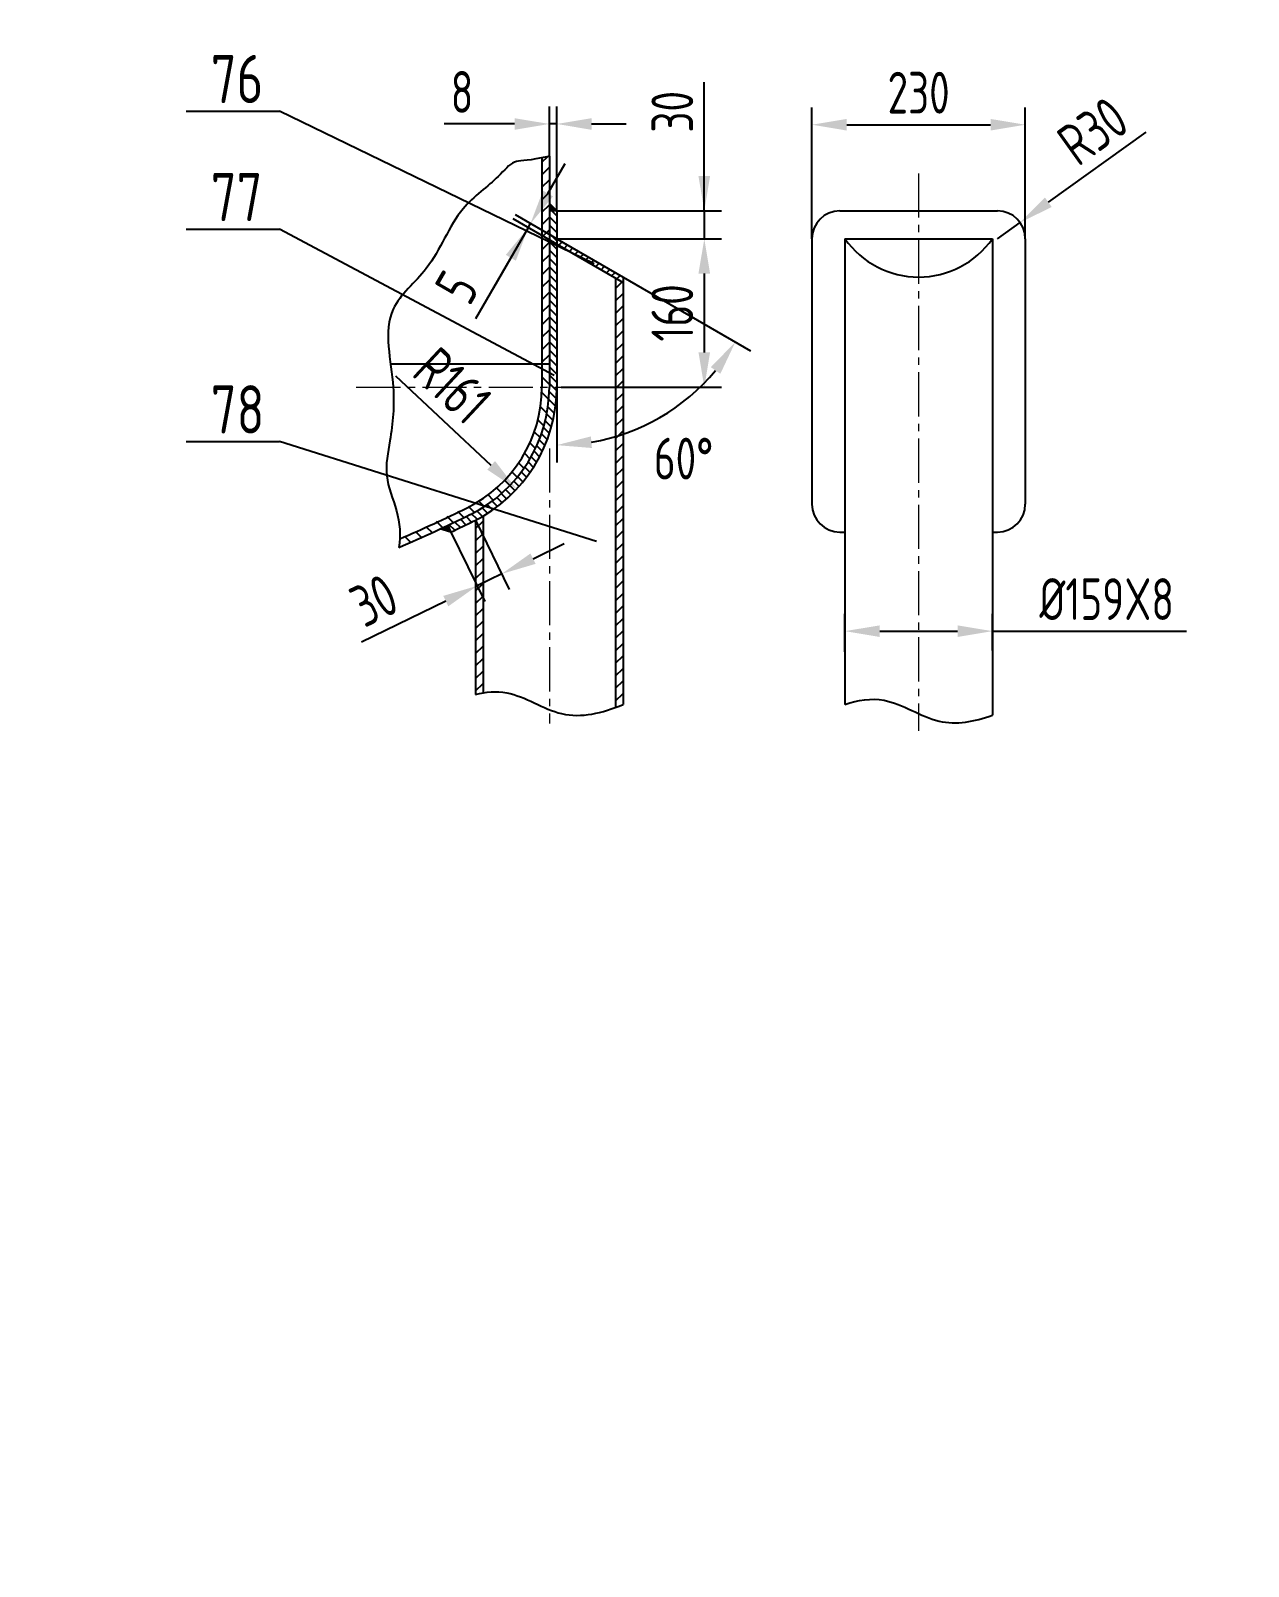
# Model space of a CAD drawing. Header units: inches. Extents: x -375 to 8535, y -477 to 12465.
# Drawn here: x 4328 to 5641, y 2937 to 4592 of the extents above; entities that cross this region are included whole.
import ezdxf

# ---------------------------------------------------------------- set-up
doc = ezdxf.new("R2010")
doc.units = ezdxf.units.IN
doc.header["$LTSCALE"] = 5
doc.linetypes.add('CENTER2', pattern=[28.575, 19.05, -3.175, 3.175, -3.175])
for name, color, linetype in [('5剖面线层', 2, 'Continuous'), ('6文字层', 3, 'Continuous'), ('7标注层', 4, 'Continuous')]:
    doc.layers.add(name, color=color, linetype=linetype)
doc.layers.add('图层1', color=1, linetype='CENTER2', lineweight=13)
doc.styles.add('PC_TEXTSTYLE', font='isocp.shx', dxfattribs={"width": 0.8, "bigfont": 'hzfs.shx'})
doc.styles.get("Standard").update_dxf_attribs({"font": 'isocp.shx', "width": 0.707, "bigfont": 'hztxt.shx'})
doc.dimstyles.new('TH_GBDIM', dxfattribs={"dimscale": 15, "dimtxt": 3, "dimasz": 2.5, "dimexe": 1.25, "dimexo": 0, "dimgap": 0.8, "dimtad": 1, "dimdec": 0, "dimzin": 0, "dimdsep": 46, "dimtxsty": 'PC_TEXTSTYLE', "dimcen": 2.5, "dimclrd": 256, "dimclre": 256, "dimclrt": 3, "dimadec": 0, "dimazin": 0, "dimtfac": 0.714286, "dimtdec": 0, "dimtmove": 0, "dimatfit": 3, "dimfxl": 0, "dimtzin": 0, "dimlwd": -1, "dimlwe": -1, "dimarcsym": 0})
doc.dimstyles.new('TH_GBDIM$2', dxfattribs={"dimscale": 15, "dimtxt": 3, "dimasz": 2.5, "dimexe": 1.25, "dimexo": 0, "dimgap": 0.8, "dimtad": 2, "dimtih": 1, "dimtoh": 1, "dimdec": 0, "dimzin": 0, "dimdsep": 46, "dimtxsty": 'PC_TEXTSTYLE', "dimcen": 2.5, "dimclrd": 256, "dimclre": 256, "dimclrt": 3, "dimadec": 0, "dimazin": 0, "dimtfac": 0.714286, "dimtdec": 0, "dimtmove": 0, "dimatfit": 3, "dimfxl": 0, "dimtzin": 0, "dimlwd": -1, "dimlwe": -1, "dimarcsym": 0})
pattern_1 = [(45, (0, -482.7375), (-6.735192, 6.735192), [])]
pattern_2 = [(45, (0, -482.7375), (-1.122532, 1.122532), []), (135, (0, -482.7375), (-1.122532, -1.122532), [])]

# ---------------------------------------------------------------- blocks, each defined once
blk = doc.blocks.new('*D1951')
at = {"layer": '6文字层'}
for p, q in [((5170.4, 4367.9), (5170.4, 4509.5)), ((5400.4, 4367.9), (5400.4, 4509.5)), ((5207.9, 4490.8), (5362.9, 4490.8))]:
    blk.add_line(p, q, dxfattribs=at)
for points in [[(5207.9, 4497), (5207.9, 4484.5), (5170.4, 4490.8)], [(5362.9, 4484.5), (5362.9, 4497), (5400.4, 4490.8)]]:
    blk.add_solid(points, dxfattribs=at)
at = {"layer": 'Defpoints', "color": 0}
for p in [(5400.4, 4490.8), (5170.4, 4367.9), (5400.4, 4367.9)]:
    blk.add_point(p, dxfattribs=at)
at = {"layer": '6文字层', "color": 3, "insert": (5285.4, 4525.3), "char_height": 45, "attachment_point": 5, "style": 'PC_TEXTSTYLE'}
blk.add_mtext('230', dxfattribs=at)
blk = doc.blocks.new('*D1952')
at = {"layer": '6文字层'}
for p, q in [((5425.3, 4407.2), (5530.9, 4482.8)), ((5370.4, 4367.9), (5394.8, 4385.3))]:
    blk.add_line(p, q, dxfattribs=at)
blk.add_solid([(5421.6, 4412.3), (5428.9, 4402.1), (5394.8, 4385.3)], dxfattribs=at)
at = {"layer": 'Defpoints', "color": 0}
for p in [(5394.8, 4385.3), (5370.4, 4367.9)]:
    blk.add_point(p, dxfattribs=at)
at = {"layer": '6文字层', "color": 3, "insert": (5473.2, 4484), "char_height": 45, "attachment_point": 5, "rotation": 35.6092, "style": 'PC_TEXTSTYLE'}
blk.add_mtext('R30', dxfattribs=at)
blk = doc.blocks.new('*D1953')
at = {"layer": '6文字层'}
for p, q in [((5205.9, 3922.5), (5205.9, 3963.6)), ((5364.9, 3924.1), (5364.9, 3963.6)), ((5243.4, 3944.9), (5327.4, 3944.9)), ((5364.9, 3944.9), (5574.1, 3944.9))]:
    blk.add_line(p, q, dxfattribs=at)
for points in [[(5243.4, 3951.1), (5243.4, 3938.6), (5205.9, 3944.9)], [(5327.4, 3938.6), (5327.4, 3951.1), (5364.9, 3944.9)]]:
    blk.add_solid(points, dxfattribs=at)
at = {"layer": 'Defpoints', "color": 0}
for p in [(5364.9, 3944.9), (5364.9, 3924.1), (5205.9, 3922.5)]:
    blk.add_point(p, dxfattribs=at)
at = {"layer": '6文字层', "color": 3, "insert": (5488.2, 3979.4), "char_height": 45, "attachment_point": 5, "style": 'PC_TEXTSTYLE'}
blk.add_mtext('%%C159X8', dxfattribs=at)
blk = doc.blocks.new('*D1954')
at = {"layer": '6文字层'}
for p, q in [((5054.3, 4397.9), (5054.3, 4536.5)), ((5054.3, 4435.4), (5054.3, 4472.9)), ((4895.2, 4397.9), (5073, 4397.9)), ((5054.3, 4397.9), (5054.3, 4367.9)), ((4895.2, 4367.9), (5073, 4367.9)), ((5054.3, 4330.4), (5054.3, 4292.9))]:
    blk.add_line(p, q, dxfattribs=at)
for points in [[(5048, 4435.4), (5060.5, 4435.4), (5054.3, 4397.9)], [(5060.5, 4330.4), (5048, 4330.4), (5054.3, 4367.9)]]:
    blk.add_solid(points, dxfattribs=at)
at = {"layer": 'Defpoints', "color": 0}
for p in [(4895.2, 4397.9), (4895.2, 4367.9), (5054.3, 4367.9)]:
    blk.add_point(p, dxfattribs=at)
at = {"layer": '6文字层', "color": 3, "insert": (5019.8, 4504.7), "char_height": 45, "attachment_point": 5, "rotation": 90, "style": 'PC_TEXTSTYLE'}
blk.add_mtext('30', dxfattribs=at)
blk = doc.blocks.new('*D1955')
at = {"layer": '6文字层'}
for p, q in [((4807.7, 4064.6), (4844, 3989.7)), ((4781.1, 4051.7), (4817.5, 3976.8)), ((4869.6, 4023), (4903.3, 4039.4)), ((4835.8, 4006.6), (4809.3, 3993.7)), ((4775.5, 3977.3), (4684.6, 3933.1))]:
    blk.add_line(p, q, dxfattribs=at)
for points in [[(4866.8, 4028.6), (4872.3, 4017.4), (4835.8, 4006.6)], [(4778.3, 3971.7), (4772.8, 3982.9), (4809.3, 3993.7)]]:
    blk.add_solid(points, dxfattribs=at)
at = {"layer": 'Defpoints', "color": 0}
for p in [(4807.7, 4064.6), (4781.1, 4051.7), (4809.3, 3993.7)]:
    blk.add_point(p, dxfattribs=at)
at = {"layer": '6文字层', "color": 3, "insert": (4698.1, 3978), "char_height": 45, "attachment_point": 5, "rotation": 25.9208, "style": 'PC_TEXTSTYLE'}
blk.add_mtext('30', dxfattribs=at)
blk = doc.blocks.new('*D1958')
at = {"layer": '6文字层'}
for p, q in [((4887.2, 4456.8), (4887.2, 4510.3)), ((4895.2, 4397.9), (4895.2, 4510.3)), ((4849.7, 4491.6), (4773.8, 4491.6)), ((4895.2, 4491.6), (4887.2, 4491.6)), ((4932.7, 4491.6), (4970.2, 4491.6))]:
    blk.add_line(p, q, dxfattribs=at)
for points in [[(4849.7, 4485.3), (4849.7, 4497.8), (4887.2, 4491.6)], [(4932.7, 4497.8), (4932.7, 4485.3), (4895.2, 4491.6)]]:
    blk.add_solid(points, dxfattribs=at)
at = {"layer": 'Defpoints', "color": 0}
for p in [(4887.2, 4491.6), (4887.2, 4456.8), (4895.2, 4397.9)]:
    blk.add_point(p, dxfattribs=at)
at = {"layer": '6文字层', "color": 3, "insert": (4793, 4526.1), "char_height": 45, "attachment_point": 5, "style": 'PC_TEXTSTYLE'}
blk.add_mtext('8', dxfattribs=at)
blk = doc.blocks.new('*D1959')
at = {"layer": '6文字层'}
for p, q in [((4966.7, 4326.6), (5104.1, 4247.2)), ((4895.2, 4207.8), (4895.2, 4126.6))]:
    blk.add_line(p, q, dxfattribs=at)
blk.add_arc((4895.2, 4367.9), 222.5, 279.6685, 320.3315, dxfattribs=at)
for points in [[(5071.6, 4222.3), (5061.3, 4229.4), (5087.8, 4256.6)], [(4932, 4154.8), (4933.1, 4142.3), (4895.2, 4145.4)]]:
    blk.add_solid(points, dxfattribs=at)
at = {"layer": 'Defpoints', "color": 0}
for p in [(4895.2, 4397.9), (4895.2, 4367.9), (4966.7, 4326.6), (4895.2, 4207.8), (4971.3, 4158.8)]:
    blk.add_point(p, dxfattribs=at)
at = {"layer": '6文字层', "color": 3, "insert": (5032, 4130.9), "char_height": 45, "attachment_point": 5, "style": 'PC_TEXTSTYLE'}
blk.add_mtext('60%%D', dxfattribs=at)
blk = doc.blocks.new('*D1960')
at = {"layer": '6文字层'}
for p, q in [((4885.7, 4416.6), (4904.4, 4449.1)), ((4895.2, 4362.1), (4848.2, 4389.2)), ((4897.7, 4366.4), (4850.7, 4393.5)), ((4864.4, 4379.8), (4807.7, 4281.6)), ((4864.4, 4379.8), (4866.9, 4384.2)), ((4845.7, 4347.4), (4826.9, 4314.9))]:
    blk.add_line(p, q, dxfattribs=at)
for points in [[(4880.3, 4419.8), (4891.1, 4413.5), (4866.9, 4384.2)], [(4851.1, 4344.2), (4840.3, 4350.5), (4864.4, 4379.8)]]:
    blk.add_solid(points, dxfattribs=at)
at = {"layer": 'Defpoints', "color": 0}
for p in [(4866.9, 4384.2), (4895.2, 4362.1), (4897.7, 4366.4)]:
    blk.add_point(p, dxfattribs=at)
at = {"layer": '6文字层', "color": 3, "insert": (4787.5, 4315.5), "char_height": 45, "attachment_point": 5, "rotation": 60, "style": 'PC_TEXTSTYLE'}
blk.add_mtext('5', dxfattribs=at)
blk = doc.blocks.new('*D1961')
at = {"layer": '6文字层'}
for p, q in [((4895.2, 4367.9), (5073, 4367.9)), ((5054.3, 4330.4), (5054.3, 4245.4)), ((4899.8, 4207.9), (5073, 4207.9))]:
    blk.add_line(p, q, dxfattribs=at)
for points in [[(5060.5, 4330.4), (5048, 4330.4), (5054.3, 4367.9)], [(5048, 4245.4), (5060.5, 4245.4), (5054.3, 4207.9)]]:
    blk.add_solid(points, dxfattribs=at)
at = {"layer": 'Defpoints', "color": 0}
for p in [(4895.2, 4367.9), (4899.8, 4207.9), (5054.3, 4207.9)]:
    blk.add_point(p, dxfattribs=at)
at = {"layer": '6文字层', "color": 3, "insert": (5019.8, 4287.9), "char_height": 45, "attachment_point": 5, "rotation": 90, "style": 'PC_TEXTSTYLE'}
blk.add_mtext('160', dxfattribs=at)
blk = doc.blocks.new('*D1962')
at = {"layer": '6文字层'}
blk.add_line((4824.5, 4123.6), (4721.6, 4219.6), dxfattribs=at)
blk.add_solid([(4820.2, 4119), (4828.7, 4128.2), (4851.9, 4098)], dxfattribs=at)
at = {"layer": 'Defpoints', "color": 0}
for p in [(4734.2, 4207.8), (4851.9, 4098)]:
    blk.add_point(p, dxfattribs=at)
at = {"layer": '6文字层', "color": 3, "insert": (4782.8, 4209.6), "char_height": 45, "attachment_point": 5, "rotation": 317.0007, "style": 'PC_TEXTSTYLE'}
blk.add_mtext('R161', dxfattribs=at)

msp = doc.modelspace()

# ---------------------------------------------------------------- hatches: boundary and pattern name
at = {"layer": '5剖面线层'}
h = msp.add_hatch(dxfattribs=at)
h.set_pattern_fill('ANSI31', color=256, scale=3, style=0)
h.set_pattern_definition(pattern_1)
h.paths.add_polyline_path([(4879.2, 4232.9), (4887.2, 4232.9), (4887.2, 4364.4), (4879.2, 4368.3)])
edge = h.paths.add_edge_path()
edge.add_line((4887.2, 4364.4), (4887.2, 4456.8))
edge.add_spline(control_points=[(4887.2, 4456.8), (4884.2, 4456.1), (4881.6, 4455.5), (4879.2, 4455.1)], knot_values=[9.134171, 9.134171, 9.134171, 9.134171, 13.096249, 13.096249, 13.096249, 13.096249], degree=3, periodic=0)
edge.add_line((4879.2, 4455.1), (4879.2, 4368.3))
edge.add_line((4879.2, 4368.3), (4887.2, 4364.4))
h.paths.add_polyline_path([(4509.2, 4235.9), (4583.8, 4235.9), (4583.8, 4131.9), (4509.2, 4131.9)], flags=24)
h.paths.add_polyline_path([(4509.2, 4464.9), (4583.8, 4464.9), (4583.8, 4360.9), (4509.2, 4360.9)], flags=24)
h.paths.add_polyline_path([(4509.2, 4592.1), (4583.9, 4592.1), (4583.9, 4488.1), (4509.2, 4488.1)], flags=24)
h.paths.add_polyline_path([(4776.3, 4277.2), (4850.7, 4207.8), (4789.3, 4142), (4715, 4211.4)], flags=24)
h.paths.add_polyline_path([(4974.8, 4247.8), (4974.8, 4327.9), (5064.8, 4327.9), (5064.8, 4247.8)], flags=24)
h.paths.add_polyline_path([(4739.3, 4322), (4757.7, 4354), (4835.7, 4309), (4817.2, 4277)], flags=24)
h.paths.add_polyline_path([(4990.1, 4175.9), (5073.8, 4175.9), (5073.8, 4085.9), (4990.1, 4085.9)], flags=24)
h.paths.add_polyline_path([(4774.5, 4571.1), (4811.4, 4571.1), (4811.4, 4481.1), (4774.5, 4481.1)], flags=24)
h.paths.add_polyline_path([(4650.5, 4004.9), (4706.4, 4032.1), (4745.7, 3951.1), (4689.9, 3924)], flags=24)
h.paths.add_polyline_path([(4974.8, 4473.6), (4974.8, 4535.7), (5064.8, 4535.7), (5064.8, 4473.6)], flags=24)
h.paths.add_polyline_path([(5403.1, 4024.4), (5573.4, 4024.4), (5573.4, 3934.4), (5403.1, 3934.4)], flags=24)
h.paths.add_polyline_path([(5410.1, 4494.1), (5484, 4547), (5536.4, 4473.8), (5462.5, 4420.9)], flags=24)
h.paths.add_polyline_path([(5241.7, 4570.3), (5329, 4570.3), (5329, 4480.3), (5241.7, 4480.3)], flags=24)
h.paths.add_polyline_path([(4167.8, 4166.4), (4242.4, 4166.4), (4242.4, 4062.4), (4167.8, 4062.4)], flags=24)
h.paths.add_polyline_path([(4167.8, 4267.3), (4246.8, 4267.3), (4246.8, 4163.3), (4167.8, 4163.3)], flags=24)
h.paths.add_polyline_path([(4074.1, 4413.7), (4074.1, 4413.7), (4074.1, 4413.7), (4074.1, 4413.7)], flags=24)
h = msp.add_hatch(dxfattribs=at)
h.set_pattern_fill('ANSI31', color=256, scale=3.75, angle=90, style=0)
h.set_pattern_definition([(135, (0, -482.738), (-8.41899, -8.41899), [])])
h.paths.add_polyline_path([(4887.2, 4207.9), (4887.2, 4223.3), (4879.2, 4227.6), (4879.2, 4207.9)])
h.paths.add_polyline_path([(4887.2, 4207.8), (4887.2, 4207.9), (4879.2, 4207.9), (4879.2, 4207.8, -0.266501), (4807.3, 4082.7), (4817.4, 4079.5, 0.254103)])
edge = h.paths.add_edge_path()
edge.add_line((4817.4, 4079.5), (4807.3, 4082.7))
edge.add_arc((4734.2, 4207.8), 145, 296.3878, 300.3097, ccw=False)
edge.add_arc((4154.2, 5376.9), 1450, 293.2243, 296.3878, ccw=False)
edge.add_spline(control_points=[(4725.9, 4044.4), (4725.8, 4041.3), (4725.4, 4038.2), (4724.8, 4035.2)], knot_values=[510.745066, 510.745066, 510.745066, 510.745066, 520.024904, 520.024904, 520.024904, 520.024904], degree=3, periodic=0)
edge.add_arc((4154.2, 5376.9), 1458, 293.0409, 296.3878)
edge.add_arc((4734.2, 4207.8), 153, 296.3878, 302.9709)
h.paths.add_polyline_path([(4509.2, 4235.9), (4583.8, 4235.9), (4583.8, 4131.9), (4509.2, 4131.9)], flags=24)
h.paths.add_polyline_path([(4509.2, 4464.9), (4583.8, 4464.9), (4583.8, 4360.9), (4509.2, 4360.9)], flags=24)
h.paths.add_polyline_path([(4509.2, 4592.1), (4583.9, 4592.1), (4583.9, 4488.1), (4509.2, 4488.1)], flags=24)
h.paths.add_polyline_path([(4776.3, 4277.2), (4850.7, 4207.8), (4789.3, 4142), (4715, 4211.4)], flags=24)
h.paths.add_polyline_path([(4974.8, 4247.8), (4974.8, 4327.9), (5064.8, 4327.9), (5064.8, 4247.8)], flags=24)
h.paths.add_polyline_path([(4739.3, 4322), (4757.7, 4354), (4835.7, 4309), (4817.2, 4277)], flags=24)
h.paths.add_polyline_path([(4990.1, 4175.9), (5073.8, 4175.9), (5073.8, 4085.9), (4990.1, 4085.9)], flags=24)
h.paths.add_polyline_path([(4650.5, 4004.9), (4706.4, 4032.1), (4745.7, 3951.1), (4689.9, 3924)], flags=24)
h.paths.add_polyline_path([(5403.1, 4024.4), (5573.4, 4024.4), (5573.4, 3934.4), (5403.1, 3934.4)], flags=24)
h.paths.add_polyline_path([(5410.1, 4494.1), (5484, 4547), (5536.4, 4473.8), (5462.5, 4420.9)], flags=24)
h.paths.add_polyline_path([(4167.8, 4166.4), (4242.4, 4166.4), (4242.4, 4062.4), (4167.8, 4062.4)], flags=24)
h.paths.add_polyline_path([(4167.8, 4267.3), (4246.8, 4267.3), (4246.8, 4163.3), (4167.8, 4163.3)], flags=24)
h.paths.add_polyline_path([(4074.1, 4413.7), (4074.1, 4413.7), (4074.1, 4413.7), (4074.1, 4413.7)], flags=24)
h.paths.add_polyline_path([(5241.7, 4570.3), (5329, 4570.3), (5329, 4480.3), (5241.7, 4480.3)], flags=24)
h.paths.add_polyline_path([(4774.5, 4571.1), (4811.4, 4571.1), (4811.4, 4481.1), (4774.5, 4481.1)], flags=24)
h.paths.add_polyline_path([(4974.8, 4473.6), (4974.8, 4535.7), (5064.8, 4535.7), (5064.8, 4473.6)], flags=24)
h = msp.add_hatch(dxfattribs=at)
h.set_pattern_fill('ANSI31', color=256, scale=3, style=0)
h.set_pattern_definition(pattern_1)
edge = h.paths.add_edge_path()
edge.add_line((4958.7, 4325.4), (4958.7, 3862.6))
edge.add_spline(control_points=[(4958.7, 3862.6), (4961.3, 3863.6), (4964, 3864.6), (4966.7, 3865.7)], knot_values=[235.547772, 235.547772, 235.547772, 235.547772, 243.66494, 243.66494, 243.66494, 243.66494], degree=3, periodic=0)
edge.add_line((4966.7, 3865.7), (4966.7, 4320.8))
edge.add_line((4966.7, 4320.8), (4958.7, 4325.4))
edge = h.paths.add_edge_path()
edge.add_arc((4734.2, 4207.8), 161, 297.1629, 300.4118, ccw=False)
edge.add_line((4807.7, 4064.6), (4807.7, 3876.5))
edge.add_spline(control_points=[(4807.7, 3876.5), (4810.3, 3877.2), (4813, 3877.8), (4815.7, 3878.3)], knot_values=[76.839717, 76.839717, 76.839717, 76.839717, 85.061117, 85.061117, 85.061117, 85.061117], degree=3, periodic=0)
edge.add_line((4815.7, 3878.3), (4815.7, 4069))
h.paths.add_polyline_path([(4509.2, 4235.9), (4583.8, 4235.9), (4583.8, 4131.9), (4509.2, 4131.9)], flags=24)
h.paths.add_polyline_path([(4509.2, 4464.9), (4583.8, 4464.9), (4583.8, 4360.9), (4509.2, 4360.9)], flags=24)
h.paths.add_polyline_path([(4776.3, 4277.2), (4850.7, 4207.8), (4789.3, 4142), (4715, 4211.4)], flags=24)
h.paths.add_polyline_path([(4974.8, 4247.8), (4974.8, 4327.9), (5064.8, 4327.9), (5064.8, 4247.8)], flags=24)
h.paths.add_polyline_path([(4990.1, 4175.9), (5073.8, 4175.9), (5073.8, 4085.9), (4990.1, 4085.9)], flags=24)
h.paths.add_polyline_path([(4650.5, 4004.9), (4706.4, 4032.1), (4745.7, 3951.1), (4689.9, 3924)], flags=24)
h.paths.add_polyline_path([(5403.1, 4024.4), (5573.4, 4024.4), (5573.4, 3934.4), (5403.1, 3934.4)], flags=24)
h.paths.add_polyline_path([(3257.6, -304.2), (3484.6, -304.2), (3484.6, -386.6), (3257.6, -386.6)], flags=24)
h.paths.add_polyline_path([(3257.6, -394.4), (3386.3, -394.4), (3386.3, -476.6), (3257.6, -476.6)], flags=24)
h.paths.add_polyline_path([(5957.6, 4255.6), (6090.8, 4255.6), (6090.8, 4173.4), (5957.6, 4173.4)], flags=24)
h.paths.add_polyline_path([(5957.6, 4165.6), (6090.8, 4165.6), (6090.8, 4083.4), (5957.6, 4083.4)], flags=24)
h.paths.add_polyline_path([(5957.6, 4075.6), (6090.8, 4075.6), (6090.8, 3993.4), (5957.6, 3993.4)], flags=24)
h.paths.add_polyline_path([(5957.6, 3985.6), (6090.8, 3985.6), (6090.8, 3903.4), (5957.6, 3903.4)], flags=24)
h.paths.add_polyline_path([(5718.9, 4252.9), (5807.5, 4252.9), (5807.5, 4170.7), (5718.9, 4170.7)], flags=24)
h.paths.add_polyline_path([(5718.9, 4162.9), (5807.5, 4162.9), (5807.5, 4080.7), (5718.9, 4080.7)], flags=24)
h.paths.add_polyline_path([(5718.9, 4072.9), (5811.9, 4072.9), (5811.9, 3990.7), (5718.9, 3990.7)], flags=24)
h.paths.add_polyline_path([(5718.9, 3982.9), (5807.5, 3982.9), (5807.5, 3900.7), (5718.9, 3900.7)], flags=24)
h.paths.add_polyline_path([(5718.9, 3892.9), (5807.5, 3892.9), (5807.5, 3810.7), (5718.9, 3810.7)], flags=24)
h.paths.add_polyline_path([(5718.9, 3802.9), (5798.5, 3802.9), (5798.5, 3720.7), (5718.9, 3720.7)], flags=24)
h.paths.add_polyline_path([(4739.3, 4322), (4757.7, 4354), (4835.7, 4309), (4817.2, 4277)], flags=24)
h = msp.add_hatch(dxfattribs=at)
h.set_pattern_fill('ANSI37', color=256, scale=0.5, style=0)
h.set_pattern_definition(pattern_2)
h.paths.add_polyline_path([(4887.2, 4405.9), (4887.2, 4397.9), (4895.2, 4397.9)])
h = msp.add_hatch(dxfattribs=at)
h.set_pattern_fill('ANSI31', color=256, scale=2, angle=90, style=0)
h.set_pattern_definition([(135, (0, -482.7375), (-4.490128, -4.490128), [])])
h.paths.add_polyline_path([(4887.2, 4364.4), (4887.2, 4232.9), (4887.2, 4223.3), (4887.2, 4207.9), (4895.2, 4207.9), (4895.2, 4360.5)])
h.paths.add_polyline_path([(4895.2, 4360.5), (4895.2, 4362.1), (4895.2, 4367.9), (4895.2, 4397.9), (4887.2, 4397.9), (4887.2, 4364.4)])
h.paths.add_polyline_path([(4817.4, 4079.5), (4827.2, 4076.4, 0.24339), (4895.2, 4207.8), (4895.2, 4207.9), (4887.2, 4207.9), (4887.2, 4207.8, -0.254103)])
h.paths.add_polyline_path([(4802.2, 4070.8, -0.004668), (4777.7, 4058.9), (4781.1, 4051.7, 0.004668), (4805.7, 4063.6, 0.003382), (4807.7, 4064.6, 0.035445), (4827.2, 4076.4), (4817.4, 4079.5, -0.028732)])
h = msp.add_hatch(dxfattribs=at)
h.set_pattern_fill('ANSI31', color=256, scale=2, style=0)
h.set_pattern_definition([(45, (0, -482.7375), (-4.490128, 4.490128), [])])
h.paths.add_polyline_path([(4966.7, 4320.8), (4966.7, 4326.6), (4895.2, 4367.9), (4895.2, 4362.1)])
h.paths.add_polyline_path([(4974.8, 4247.8), (4974.8, 4327.9), (5064.8, 4327.9), (5064.8, 4247.8)], flags=24)
h = msp.add_hatch(dxfattribs=at)
h.set_pattern_fill('ANSI37', color=256, scale=0.5, style=0)
h.set_pattern_definition(pattern_2)
h.paths.add_polyline_path([(4769.2, 4055), (4781.1, 4051.7), (4777.7, 4058.9, -0.001597)])

# ---------------------------------------------------------------- linework, layer by layer
for p, q in [((4495.5, 4505.4), (4596.3, 4505.4)), ((4879.2, 4455.1), (4879.2, 4207.8)), ((4887.2, 4456.8), (4887.2, 4207.8)), ((4895.2, 4397.9), (4887.2, 4405.9)), ((4895.2, 4397.9), (4887.2, 4397.9)), ((4895.2, 4397.9), (4895.2, 4207.8)), ((5200.4, 4397.9), (5370.4, 4397.9)), ((4495.5, 4378.2), (4596.3, 4378.2)), ((4895.2, 4367.9), (4966.7, 4326.6)), ((4895.2, 4362.1), (4966.7, 4320.8)), ((5170.4, 4367.9), (5170.4, 4081.7)), ((5205.9, 4367.9), (5205.9, 3865.8)), ((5205.9, 4367.9), (5364.9, 4367.9)), ((5364.9, 4367.9), (5364.9, 3854.3)), ((5400.4, 4367.9), (5400.4, 4081.7)), ((4958.7, 4325.4), (4958.7, 3862.6)), ((4966.7, 4326.6), (4966.7, 3865.7)), ((4716, 4232.9), (4887.2, 4232.9)), ((4495.5, 4149.2), (4596.3, 4149.2)), ((4777.7, 4058.9), (4781.1, 4051.7)), ((4807.7, 4064.6), (4807.7, 3876.5)), ((4815.7, 4069), (4815.7, 3878.3)), ((4781.1, 4051.7), (4769.2, 4055)), ((5200.4, 4051.7), (5205.9, 4051.7)), ((5364.9, 4051.7), (5370.4, 4051.7))]:
    msp.add_line(p, q)
for centre, radius, start, end in [((5200.4, 4367.9), 30, 90, 180), ((5370.4, 4367.9), 30, 0, 90), ((5285.4, 4423.8), 97.2, 215.1186, 324.8814), ((4734.2, 4207.8), 145, 296.3878, 0), ((4734.2, 4207.8), 153, 296.3878, 0), ((4734.2, 4207.8), 161, 296.3878, 0), ((4154.2, 5376.9), 1450, 293.2243, 296.3878), ((5200.4, 4081.7), 30, 180, 270), ((5370.4, 4081.7), 30, 270, 0), ((4154.2, 5376.9), 1458, 293.0409, 296.3878), ((4154.2, 5376.9), 1466, 295.3179, 296.3878)]:
    msp.add_arc(centre, radius, start, end)
at = {"layer": '6文字层'}
for p, q in [((4935.5, 4341), (4596.3, 4505.4)), ((4892.4, 4220.5), (4596.3, 4378.2)), ((4938.2, 4041.4), (4596.3, 4149.2))]:
    msp.add_line(p, q, dxfattribs=at)
for points, knots in [([(4887.2, 4456.8), (4884, 4456.1), (4862, 4451.3), (4848.1, 4453.9), (4830.8, 4431), (4783.7, 4398.7), (4764.5, 4337.5), (4701.8, 4289.2), (4722.8, 4215.1), (4717.3, 4157.1), (4707.7, 4111.4), (4724.5, 4075.2), (4727.3, 4048.1), (4724.8, 4035.2)], [9.134171, 9.134171, 9.134171, 9.134171, 13.373675, 42.46175, 75.722891, 129.264392, 204.906811, 261.453635, 345.545912, 403.402901, 441.293023, 480.46182, 520.024904, 520.024904, 520.024904, 520.024904]), ([(4807.7, 3876.5), (4818.9, 3879.5), (4850.8, 3882.2), (4901.7, 3845.6), (4944, 3856.7), (4966.7, 3865.7)], [76.839717, 76.839717, 76.839717, 76.839717, 111.484217, 174.792353, 243.66494, 243.66494, 243.66494, 243.66494]), ([(5205.9, 3865.8), (5220, 3870.7), (5255, 3876.2), (5305.9, 3839.5), (5345.3, 3847.3), (5364.9, 3854.3)], [67.800492, 67.800492, 67.800492, 67.800492, 111.484217, 174.792353, 234.752746, 234.752746, 234.752746, 234.752746])]:
    msp.add_open_spline(points, degree=3, knots=knots, dxfattribs=at)
at = {"layer": '图层1', "ltscale": 0.5}
for p, q in [((5285.4, 4438.3), (5285.4, 3837.5)), ((4678.9, 4207.9), (4899.8, 4207.9)), ((4887.2, 4141.8), (4887.2, 3845.5))]:
    msp.add_line(p, q, dxfattribs=at)

# ---------------------------------------------------------------- texts
at = {"layer": '7标注层', "char_height": 52, "attachment_point": 1}
for s, insert in [('{\\W0.85;76}', (4522.2, 4566.1)), ('{\\W0.85;77}', (4522.2, 4438.9)), ('{\\W0.85;78}', (4522.2, 4209.9))]:
    msp.add_mtext(s, dxfattribs=dict(at, insert=insert))

# ---------------------------------------------------------------- dimensions: what is measured, and where the dimension line sits
at = {"layer": '6文字层'}
for base, p1, p2, text, picture, middle in [((4887.2, 4491.6), (4895.2, 4397.9), (4887.2, 4456.8), '8', '*D1958', (4793, 4526.1)), ((5400.4, 4490.8), (5170.4, 4367.9), (5400.4, 4367.9), '230', '*D1951', (5285.4, 4525.3))]:
    dim = msp.add_linear_dim(base=base, p1=p1, p2=p2, text=text, dimstyle='TH_GBDIM', dxfattribs=at)
    dim.commit()
    dim.dimension.update_dxf_attribs({"geometry": picture, "text_midpoint": middle})
for base, p1, p2, angle, text, picture, middle, dimtype in [((5054.3, 4367.9), (4895.2, 4397.9), (4895.2, 4367.9), 90, '30', '*D1954', (5054.3, 4504.7), 160), ((4866.9, 4384.2), (4895.2, 4362.1), (4897.7, 4366.4), 60, '5', '*D1960', (4817.3, 4298.2), 161)]:
    dim = msp.add_linear_dim(base=base, p1=p1, p2=p2, angle=angle, text=text, dimstyle='TH_GBDIM', dxfattribs=at)
    dim.commit()
    dim.dimension.update_dxf_attribs({"geometry": picture, "text_midpoint": middle, "dimtype": dimtype})
for center, mpoint, text, picture, middle in [((5370.4, 4367.9), (5394.8, 4385.3), 'R30', '*D1952', (5493.3, 4455.9)), ((4734.2, 4207.8), (4851.9, 4098), 'R161', '*D1962', (4759.3, 4184.4))]:
    dim = msp.add_radius_dim(center=center, mpoint=mpoint, text=text, dimstyle='TH_GBDIM', dxfattribs=at)
    dim.commit()
    dim.dimension.update_dxf_attribs({"geometry": picture, "text_midpoint": middle, "dimtype": 164})
dim = msp.add_angular_dim_2l(base=(4971.3, 4158.8), line1=((4895.2, 4367.9), (4966.7, 4326.6)), line2=((4895.2, 4397.9), (4895.2, 4207.8)), text='60%%D', dimstyle='TH_GBDIM$2', dxfattribs=at)
dim.commit()
dim.dimension.update_dxf_attribs({"geometry": '*D1959', "text_midpoint": (5032, 4130.9)})
dim = msp.add_linear_dim(base=(5054.3, 4207.9), p1=(4895.2, 4367.9), p2=(4899.8, 4207.9), angle=90, text='160', dimstyle='TH_GBDIM', dxfattribs=at)
dim.commit()
dim.dimension.update_dxf_attribs({"geometry": '*D1961', "text_midpoint": (5019.8, 4287.9)})
dim = msp.add_aligned_dim(p1=(4807.7, 4064.6), p2=(4781.1, 4051.7), distance=64.5, text='30', dimstyle='TH_GBDIM', dxfattribs=at)
dim.commit()
dim.dimension.update_dxf_attribs({"geometry": '*D1955', "text_midpoint": (4698.1, 3978)})
dim = msp.add_linear_dim(base=(5364.9, 3944.9), p1=(5205.9, 3922.5), p2=(5364.9, 3924.1), text='%%C159X8', dimstyle='TH_GBDIM', dxfattribs=at)
dim.commit()
dim.dimension.update_dxf_attribs({"geometry": '*D1953', "text_midpoint": (5488.2, 3944.9), "dimtype": 160})

doc.saveas('drawing.dxf')
